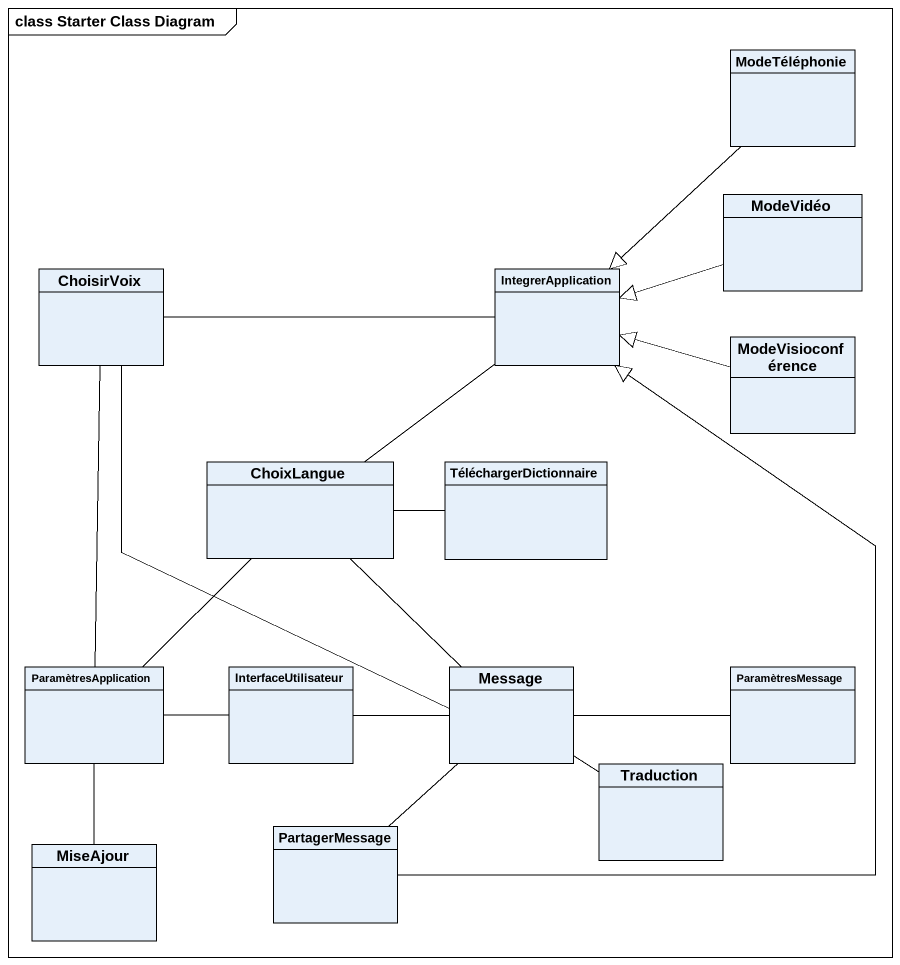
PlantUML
@startuml
mainframe class Starter Class Diagram
hide circle
hide empty members
class ModeTéléphonie
class ModeVidéo
class ChoisirVoix
class IntegrerApplication
class ModeVisioconférence
class ChoixLangue
class TéléchargerDictionnaire
class ParamètresApplication
class InterfaceUtilisateur
class Message
class ParamètresMessage
class Traduction
class MiseAjour
class PartagerMessage
ModeTéléphonie --|> IntegrerApplication
ModeVidéo -left-|> IntegrerApplication
IntegrerApplication -left- ChoisirVoix
IntegrerApplication -- ChoixLangue
ModeVisioconférence -left-|> IntegrerApplication
ChoixLangue -right- TéléchargerDictionnaire
ParamètresApplication -up- ChoisirVoix
ParamètresApplication -up- ChoixLangue
InterfaceUtilisateur -left- ParamètresApplication
InterfaceUtilisateur -right- Message
Message -up- ChoisirVoix
Message -up- ChoixLangue
Message -right- ParamètresMessage
Message -- Traduction
Message -- PartagerMessage
MiseAjour -up- ParamètresApplication
PartagerMessage -up-|> IntegrerApplication
@enduml
